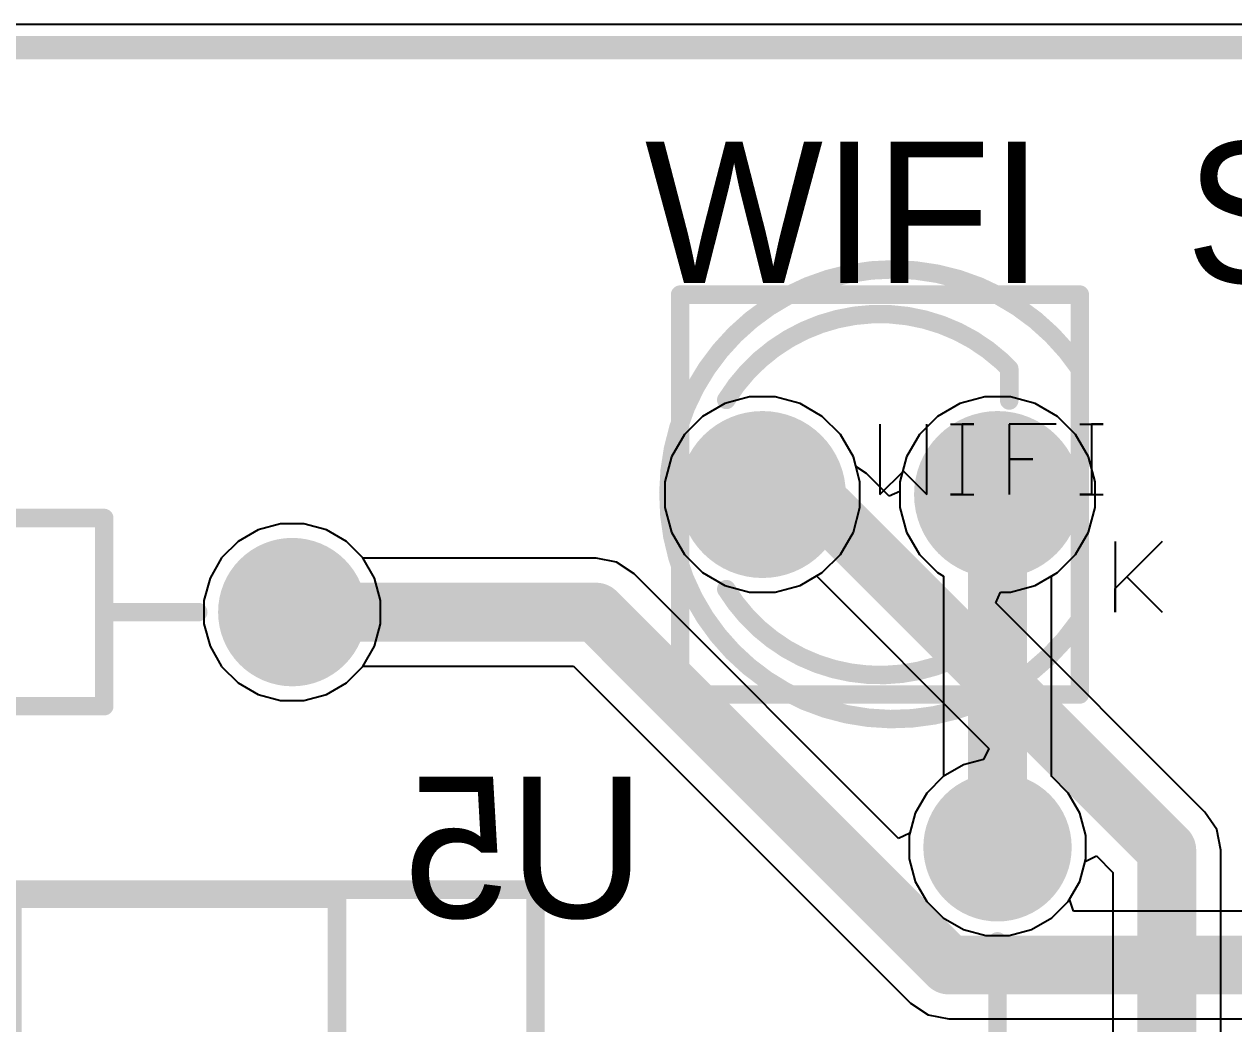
# Model space of a CAD drawing. Header units: millimetres. Extents: x 1.79 to 6.42, y 2.45 to 4.75.
# Drawn here: x 4.586 to 5.101, y 4.325 to 4.75 of the extents above; entities that cross this region are included whole.
import ezdxf

# ---------------------------------------------------------------- set-up
doc = ezdxf.new("R2010")
doc.units = ezdxf.units.MM
doc.header["$MEASUREMENT"] = 0
for name, color, linetype in [('BottomLayer', 5, 'Continuous'), ('BottomOverlay', 54, 'Continuous'), ('BottomPaste', 16, 'Continuous'), ('BottomSolder', 6, 'Continuous'), ('Mechanical13', 56, 'Continuous'), ('Mechanical15', 56, 'Continuous'), ('Mechanical20', 56, 'Continuous'), ('Mechanical21', 56, 'Continuous'), ('Mechanical23', 56, 'Continuous'), ('Mechanical24', 56, 'Continuous'), ('MultiLayer', 9, 'Continuous'), ('PadHoleLayer', 156, 'Continuous'), ('TopLayer', 1, 'Continuous'), ('TopOverlay', 2, 'Continuous'), ('TopSolder', 216, 'Continuous')]:
    doc.layers.add(name, color=color, linetype=linetype)

# ---------------------------------------------------------------- blocks, each defined once
blk = doc.blocks.new('T____3___2')
at = {"layer": 'BottomLayer', "const_width": 0.0315}
for points in [[(-0.06575, 0, 1), (-0.03425, 0, 1)], [(0.03425, 0, 1), (0.06575, 0, 1)]]:
    blk.add_lwpolyline(points, format="xyb", close=True, dxfattribs=at)
at = {"layer": 'BottomSolder', "const_width": 0.0355}
for points in [[(-0.06775, 0, 1), (-0.03225, 0, 1)], [(0.03225, 0, 1), (0.06775, 0, 1)]]:
    blk.add_lwpolyline(points, format="xyb", close=True, dxfattribs=at)
at = {"layer": 'Mechanical13', "const_width": 0.00787}
for points in [[(-0.085, 0.085), (0.085, 0.085)], [(-0.085, -0.085), (-0.085, 0.085)], [(0.085, -0.085), (0.085, 0.085)], [(-0.085, -0.085), (0.085, -0.085)]]:
    blk.add_lwpolyline(points, dxfattribs=at)
at = {"layer": 'Mechanical13', "const_width": 0.00394}
for points in [[(-0.08697, 0.085, 1), (-0.08303, 0.085, 1)], [(-0.08697, 0.085, 1), (-0.08303, 0.085, 1)], [(0.08303, 0.085, 1), (0.08697, 0.085, 1)], [(0.08303, 0.085, 1), (0.08697, 0.085, 1)], [(-0.08697, -0.085, 1), (-0.08303, -0.085, 1)], [(-0.08697, -0.085, 1), (-0.08303, -0.085, 1)], [(0.08303, -0.085, 1), (0.08697, -0.085, 1)], [(0.08303, -0.085, 1), (0.08697, -0.085, 1)]]:
    blk.add_lwpolyline(points, format="xyb", close=True, dxfattribs=at)
at = {"layer": 'Mechanical15'}
for p, q in [((0, 0.02999), (0, 0)), ((0.01999, 0), (0.01999, 0.02999)), ((0.02999, 0.02999), (0.03999, 0.02999)), ((0.03999, 0.02999), (0.03499, 0.02999)), ((0.03499, 0.02999), (0.03499, 0)), ((0.07498, 0.02999), (0.05498, 0.02999)), ((0.05498, 0.02999), (0.05498, 0.015)), ((0.08497, 0.02999), (0.09497, 0.02999)), ((0.09497, 0.02999), (0.08997, 0.02999)), ((0.08997, 0.02999), (0.08997, 0)), ((0.05498, 0.015), (0.06498, 0.015)), ((0.06498, 0.015), (0.05498, 0.015)), ((0.05498, 0.015), (0.05498, 0)), ((0, 0), (0.01, 0.01)), ((0.01, 0.01), (0.01999, 0)), ((0.03499, 0), (0.02999, 0)), ((0.02999, 0), (0.03999, 0)), ((0.08997, 0), (0.08497, 0)), ((0.08497, 0), (0.09497, 0)), ((0.1, -0.02001), (0.1, -0.05)), ((0.1, -0.04), (0.11999, -0.02001)), ((0.11999, -0.02001), (0.105, -0.035)), ((0.105, -0.035), (0.11999, -0.05)), ((0.1, -0.05), (0.1, -0.04))]:
    blk.add_line(p, q, dxfattribs=at)
at = {"layer": 'Mechanical15', "const_width": 0.00787}
blk.add_lwpolyline([(0.08423, -0.05434, -3.239871), (0.085, 0.05345)], format="xyb", dxfattribs=at)
blk.add_lwpolyline([(0.085, -0.05429), (0.085, 0.05345)], dxfattribs=at)
at = {"layer": 'Mechanical15', "const_width": 0.00394}
for points in [[(0.08303, 0.05345, 1), (0.08697, 0.05345, 1)], [(0.08303, 0.05345, 1), (0.08697, 0.05345, 1)], [(0.08226, -0.05434, 1), (0.0862, -0.05434, 1)], [(0.08303, -0.05429, 1), (0.08697, -0.05429, 1)]]:
    blk.add_lwpolyline(points, format="xyb", close=True, dxfattribs=at)
at = {"layer": 'MultiLayer', "const_width": 0.0315}
for points in [[(-0.06575, 0, 1), (-0.03425, 0, 1)], [(0.03425, 0, 1), (0.06575, 0, 1)]]:
    blk.add_lwpolyline(points, format="xyb", close=True, dxfattribs=at)
at = {"layer": 'PadHoleLayer', "const_width": 0.01969}
for points in [[(-0.05984, 0, 1), (-0.04016, 0, 1)], [(0.04016, 0, 1), (0.05984, 0, 1)]]:
    blk.add_lwpolyline(points, format="xyb", close=True, dxfattribs=at)
at = {"layer": 'TopLayer', "const_width": 0.0315}
for points in [[(-0.06575, 0, 1), (-0.03425, 0, 1)], [(0.03425, 0, 1), (0.06575, 0, 1)]]:
    blk.add_lwpolyline(points, format="xyb", close=True, dxfattribs=at)
at = {"layer": 'TopOverlay'}
for p, q in [((0.1, -0.02001), (0.1, -0.05)), ((0.1, -0.04), (0.11999, -0.02001)), ((0.11999, -0.02001), (0.105, -0.035)), ((0.105, -0.035), (0.11999, -0.05)), ((0.1, -0.05), (0.1, -0.04))]:
    blk.add_line(p, q, dxfattribs=at)
at = {"layer": 'TopOverlay', "const_width": 0.00787}
for points in [[(-0.06538, 0.04024, -0.469851), (0.05164, 0.05681)], [(0.05429, -0.05429, -0.484456), (-0.06538, -0.04024)]]:
    blk.add_lwpolyline(points, format="xyb", dxfattribs=at)
for points in [[(0.05164, 0.05681), (0.055, 0.05345)], [(0.055, 0.04), (0.055, 0.05345)], [(0.055, -0.05429), (0.055, -0.04)]]:
    blk.add_lwpolyline(points, dxfattribs=at)
at = {"layer": 'TopOverlay', "const_width": 0.00394}
for points in [[(0.04967, 0.05681, 1), (0.05361, 0.05681, 1)], [(0.04967, 0.05681, 1), (0.05361, 0.05681, 1)], [(0.05303, 0.05345, 1), (0.05697, 0.05345, 1)], [(0.05303, 0.05345, 1), (0.05697, 0.05345, 1)], [(-0.06735, 0.04024, 1), (-0.06341, 0.04024, 1)], [(0.05303, 0.04, 1), (0.05697, 0.04, 1)], [(-0.06735, -0.04024, 1), (-0.06341, -0.04024, 1)], [(0.05303, -0.04, 1), (0.05697, -0.04, 1)], [(0.05232, -0.05429, 1), (0.05625, -0.05429, 1)], [(0.05303, -0.05429, 1), (0.05697, -0.05429, 1)]]:
    blk.add_lwpolyline(points, format="xyb", close=True, dxfattribs=at)
at = {"layer": 'TopSolder', "const_width": 0.0355}
for points in [[(-0.06775, 0, 1), (-0.03225, 0, 1)], [(0.03225, 0, 1), (0.06775, 0, 1)]]:
    blk.add_lwpolyline(points, format="xyb", close=True, dxfattribs=at)
blk = doc.blocks.new('AXIAL_0_4_6')
at = {"layer": 'BottomLayer', "const_width": 0.02756}
blk.add_lwpolyline([(0.18622, 0, 1), (0.21378, 0, 1)], format="xyb", close=True, dxfattribs=at)
at = {"layer": 'BottomSolder', "const_width": 0.03156}
blk.add_lwpolyline([(0.18422, 0, 1), (0.21578, 0, 1)], format="xyb", close=True, dxfattribs=at)
at = {"layer": 'MultiLayer', "const_width": 0.02756}
blk.add_lwpolyline([(0.18622, 0, 1), (0.21378, 0, 1)], format="xyb", close=True, dxfattribs=at)
at = {"layer": 'PadHoleLayer', "const_width": 0.01673}
blk.add_lwpolyline([(0.19163, 0, 1), (0.20837, 0, 1)], format="xyb", close=True, dxfattribs=at)
at = {"layer": 'TopLayer', "const_width": 0.02756}
blk.add_lwpolyline([(0.18622, 0, 1), (0.21378, 0, 1)], format="xyb", close=True, dxfattribs=at)
at = {"layer": 'TopOverlay', "const_width": 0.00787}
blk.add_lwpolyline([(0.12, 0), (0.16, 0)], dxfattribs=at)
at = {"layer": 'TopOverlay', "const_width": 0.00394}
blk.add_lwpolyline([(0.15803, 0, 1), (0.16197, 0, 1)], format="xyb", close=True, dxfattribs=at)
at = {"layer": 'TopSolder', "const_width": 0.03156}
blk.add_lwpolyline([(0.18422, 0, 1), (0.21578, 0, 1)], format="xyb", close=True, dxfattribs=at)
blk = doc.blocks.new('FP_AMS1117_IPC_C_B_11')
at = {"layer": 'BottomLayer'}
for points, const_width in [([(-0.14091, 0.09016, 1), (-0.12374, 0.09016, 1)], 0.01717), ([(-0.14091, 0.09016, 1), (-0.12374, 0.09016, 1)], 0.01717), ([(-0.13571, 0.09016, 1), (-0.11854, 0.09016, 1)], 0.01717), ([(-0.13571, 0.09016, 1), (-0.11854, 0.09016, 1)], 0.01717), ([(0.11855, 0.04544, 1), (0.13575, 0.04544, 1)], 0.0172), ([(0.12369, 0.04544, 1), (0.14089, 0.04544, 1)], 0.0172), ([(-0.14091, 0, 1), (-0.12374, 0, 1)], 0.01717), ([(-0.14091, 0, 1), (-0.12374, 0, 1)], 0.01717), ([(-0.13571, 0, 1), (-0.11854, 0, 1)], 0.01717), ([(-0.13571, 0, 1), (-0.11854, 0, 1)], 0.01717), ([(0.11855, -0.04544, 1), (0.13575, -0.04544, 1)], 0.0172), ([(0.12369, -0.04544, 1), (0.14089, -0.04544, 1)], 0.0172)]:
    blk.add_lwpolyline(points, format="xyb", close=True, dxfattribs=dict(at, const_width=const_width))
for points in [[(-0.13233, 0.07299), (-0.12712, 0.07299), (-0.13233, 0.10733), (-0.12712, 0.10733)], [(-0.14949, 0.09016), (-0.10995, 0.09016), (-0.14949, 0.09016), (-0.10995, 0.09016)], [(0.12715, -0.06264), (0.13229, -0.06264), (0.12715, 0.06264), (0.13229, 0.06264)], [(0.10995, -0.04544), (0.14949, -0.04544), (0.10995, 0.04544), (0.14949, 0.04544)], [(-0.13233, -0.01717), (-0.12712, -0.01717), (-0.13233, 0.01717), (-0.12712, 0.01717)], [(-0.14949, 0), (-0.10995, 0), (-0.14949, 0), (-0.10995, 0)], [(-0.14949, -0.10733), (-0.10995, -0.10733), (-0.14949, -0.07299), (-0.10995, -0.07299)]]:
    blk.add_solid(points, dxfattribs=at)
at = {"layer": 'BottomOverlay', "const_width": 0.00787}
for points in [[(-0.069, -0.12805), (-0.069, 0.12805)], [(-0.069, 0.12805), (0.069, 0.12805)], [(0.069, -0.12805), (0.069, 0.12805)], [(-0.069, -0.12805), (0.069, -0.12805)]]:
    blk.add_lwpolyline(points, dxfattribs=at)
at = {"layer": 'BottomOverlay'}
for points, const_width in [([(-0.07096, 0.12805, 1), (-0.06703, 0.12805, 1)], 0.00394), ([(-0.07096, 0.12805, 1), (-0.06703, 0.12805, 1)], 0.00394), ([(0.06703, 0.12805, 1), (0.07096, 0.12805, 1)], 0.00394), ([(0.06703, 0.12805, 1), (0.07096, 0.12805, 1)], 0.00394), ([(-0.1248, -0.1378, 1), (-0.13465, -0.1378, 1)], 0.00984), ([(-0.07096, -0.12805, 1), (-0.06703, -0.12805, 1)], 0.00394), ([(-0.07096, -0.12805, 1), (-0.06703, -0.12805, 1)], 0.00394), ([(0.06703, -0.12805, 1), (0.07096, -0.12805, 1)], 0.00394), ([(0.06703, -0.12805, 1), (0.07096, -0.12805, 1)], 0.00394), ([(-0.13711, -0.1378, 1), (-0.13219, -0.1378, 1)], 0.00492), ([(-0.12726, -0.1378, 1), (-0.12234, -0.1378, 1)], 0.00492)]:
    blk.add_lwpolyline(points, format="xyb", close=True, dxfattribs=dict(at, const_width=const_width))
at = {"layer": 'BottomPaste'}
for points, const_width in [([(-0.14091, 0.09016, 1), (-0.12374, 0.09016, 1)], 0.01717), ([(-0.14091, 0.09016, 1), (-0.12374, 0.09016, 1)], 0.01717), ([(-0.13571, 0.09016, 1), (-0.11854, 0.09016, 1)], 0.01717), ([(-0.13571, 0.09016, 1), (-0.11854, 0.09016, 1)], 0.01717), ([(0.11855, 0.04544, 1), (0.13575, 0.04544, 1)], 0.0172), ([(0.12369, 0.04544, 1), (0.14089, 0.04544, 1)], 0.0172), ([(-0.14091, 0, 1), (-0.12374, 0, 1)], 0.01717), ([(-0.14091, 0, 1), (-0.12374, 0, 1)], 0.01717), ([(-0.13571, 0, 1), (-0.11854, 0, 1)], 0.01717), ([(-0.13571, 0, 1), (-0.11854, 0, 1)], 0.01717), ([(0.11855, -0.04544, 1), (0.13575, -0.04544, 1)], 0.0172), ([(0.12369, -0.04544, 1), (0.14089, -0.04544, 1)], 0.0172)]:
    blk.add_lwpolyline(points, format="xyb", close=True, dxfattribs=dict(at, const_width=const_width))
for points in [[(-0.13233, 0.07299), (-0.12712, 0.07299), (-0.13233, 0.10733), (-0.12712, 0.10733)], [(-0.14949, 0.09016), (-0.10995, 0.09016), (-0.14949, 0.09016), (-0.10995, 0.09016)], [(0.12715, -0.06264), (0.13229, -0.06264), (0.12715, 0.06264), (0.13229, 0.06264)], [(0.10995, -0.04544), (0.14949, -0.04544), (0.10995, 0.04544), (0.14949, 0.04544)], [(-0.13233, -0.01717), (-0.12712, -0.01717), (-0.13233, 0.01717), (-0.12712, 0.01717)], [(-0.14949, 0), (-0.10995, 0), (-0.14949, 0), (-0.10995, 0)], [(-0.14949, -0.10733), (-0.10995, -0.10733), (-0.14949, -0.07299), (-0.10995, -0.07299)]]:
    blk.add_solid(points, dxfattribs=at)
at = {"layer": 'BottomSolder'}
for points, const_width in [([(-0.14091, 0.09016, 1), (-0.12374, 0.09016, 1)], 0.01717), ([(-0.14091, 0.09016, 1), (-0.12374, 0.09016, 1)], 0.01717), ([(-0.13571, 0.09016, 1), (-0.11854, 0.09016, 1)], 0.01717), ([(-0.13571, 0.09016, 1), (-0.11854, 0.09016, 1)], 0.01717), ([(0.11855, 0.04544, 1), (0.13575, 0.04544, 1)], 0.0172), ([(0.12369, 0.04544, 1), (0.14089, 0.04544, 1)], 0.0172), ([(-0.14091, 0, 1), (-0.12374, 0, 1)], 0.01717), ([(-0.14091, 0, 1), (-0.12374, 0, 1)], 0.01717), ([(-0.13571, 0, 1), (-0.11854, 0, 1)], 0.01717), ([(-0.13571, 0, 1), (-0.11854, 0, 1)], 0.01717), ([(0.11855, -0.04544, 1), (0.13575, -0.04544, 1)], 0.0172), ([(0.12369, -0.04544, 1), (0.14089, -0.04544, 1)], 0.0172)]:
    blk.add_lwpolyline(points, format="xyb", close=True, dxfattribs=dict(at, const_width=const_width))
for points in [[(-0.13233, 0.07299), (-0.12712, 0.07299), (-0.13233, 0.10733), (-0.12712, 0.10733)], [(-0.14949, 0.09016), (-0.10995, 0.09016), (-0.14949, 0.09016), (-0.10995, 0.09016)], [(0.12715, -0.06264), (0.13229, -0.06264), (0.12715, 0.06264), (0.13229, 0.06264)], [(0.10995, -0.04544), (0.14949, -0.04544), (0.10995, 0.04544), (0.14949, 0.04544)], [(-0.13233, -0.01717), (-0.12712, -0.01717), (-0.13233, 0.01717), (-0.12712, 0.01717)], [(-0.14949, 0), (-0.10995, 0), (-0.14949, 0), (-0.10995, 0)], [(-0.14949, -0.10733), (-0.10995, -0.10733), (-0.14949, -0.07299), (-0.10995, -0.07299)]]:
    blk.add_solid(points, dxfattribs=at)
at = {"layer": 'Mechanical20', "const_width": 0.00787}
for points in [[(-0.15343, -0.13199), (-0.15343, 0.13199)], [(-0.15343, 0.13199), (0.15343, 0.13199)], [(0.15343, -0.13199), (0.15343, 0.13199)], [(-0.15343, -0.13199), (0.15343, -0.13199)]]:
    blk.add_lwpolyline(points, dxfattribs=at)
at = {"layer": 'Mechanical20', "const_width": 0.00394}
for points in [[(-0.1554, 0.13199, 1), (-0.15146, 0.13199, 1)], [(-0.1554, 0.13199, 1), (-0.15146, 0.13199, 1)], [(0.15146, 0.13199, 1), (0.1554, 0.13199, 1)], [(0.15146, 0.13199, 1), (0.1554, 0.13199, 1)], [(-0.1554, -0.13199, 1), (-0.15146, -0.13199, 1)], [(-0.1554, -0.13199, 1), (-0.15146, -0.13199, 1)], [(0.15146, -0.13199, 1), (0.1554, -0.13199, 1)], [(0.15146, -0.13199, 1), (0.1554, -0.13199, 1)]]:
    blk.add_lwpolyline(points, format="xyb", close=True, dxfattribs=at)
at = {"layer": 'Mechanical21', "const_width": 0.00787}
for points in [[(-0.15343, -0.13199), (-0.15343, 0.13199)], [(-0.15343, 0.13199), (0.15343, 0.13199)], [(0.15343, -0.13199), (0.15343, 0.13199)], [(-0.15343, -0.13199), (0.15343, -0.13199)]]:
    blk.add_lwpolyline(points, dxfattribs=at)
at = {"layer": 'Mechanical21', "const_width": 0.00394}
for points in [[(-0.1554, 0.13199, 1), (-0.15146, 0.13199, 1)], [(-0.1554, 0.13199, 1), (-0.15146, 0.13199, 1)], [(0.15146, 0.13199, 1), (0.1554, 0.13199, 1)], [(0.15146, 0.13199, 1), (0.1554, 0.13199, 1)], [(-0.1554, -0.13199, 1), (-0.15146, -0.13199, 1)], [(-0.1554, -0.13199, 1), (-0.15146, -0.13199, 1)], [(0.15146, -0.13199, 1), (0.1554, -0.13199, 1)], [(0.15146, -0.13199, 1), (0.1554, -0.13199, 1)]]:
    blk.add_lwpolyline(points, format="xyb", close=True, dxfattribs=at)
at = {"layer": 'Mechanical23', "const_width": 0.00787}
for points in [[(-0.069, -0.12805), (-0.069, 0.12805)], [(-0.069, 0.12805), (0.069, 0.12805)], [(0.069, -0.12805), (0.069, 0.12805)], [(-0.069, -0.12805), (0.069, -0.12805)]]:
    blk.add_lwpolyline(points, dxfattribs=at)
at = {"layer": 'Mechanical23', "const_width": 0.00394}
for points in [[(-0.07096, 0.12805, 1), (-0.06703, 0.12805, 1)], [(-0.07096, 0.12805, 1), (-0.06703, 0.12805, 1)], [(0.06703, 0.12805, 1), (0.07096, 0.12805, 1)], [(0.06703, 0.12805, 1), (0.07096, 0.12805, 1)], [(-0.07096, -0.12805, 1), (-0.06703, -0.12805, 1)], [(-0.07096, -0.12805, 1), (-0.06703, -0.12805, 1)], [(0.06703, -0.12805, 1), (0.07096, -0.12805, 1)], [(0.06703, -0.12805, 1), (0.07096, -0.12805, 1)]]:
    blk.add_lwpolyline(points, format="xyb", close=True, dxfattribs=at)
at = {"layer": 'Mechanical24', "const_width": 0.00394}
for points in [[(0, -0.01969), (0, 0.01968)], [(-0.01969, 0), (0.01968, 0)]]:
    blk.add_lwpolyline(points, dxfattribs=at)
at = {"layer": 'Mechanical24', "const_width": 0.00197}
for points in [[(-0.00098, 0.01968, 1), (0.00098, 0.01968, 1)], [(-0.02067, 0, 1), (-0.0187, 0, 1)], [(0.0187, 0, 1), (0.02067, 0, 1)], [(-0.00098, -0.01969, 1), (0.00098, -0.01969, 1)]]:
    blk.add_lwpolyline(points, format="xyb", close=True, dxfattribs=at)
at = {"layer": 'Mechanical20', "text_generation_flag": 2}
blk.add_text('U5', height=0.03937, rotation=180, dxfattribs=at).set_placement((0, -0.00042))
blk = doc.blocks.new('AXIAL_0_4_23')
at = {"layer": 'BottomLayer', "const_width": 0.02756}
for points in [[(-0.21378, 0, 1), (-0.18622, 0, 1)], [(0.18622, 0, 1), (0.21378, 0, 1)]]:
    blk.add_lwpolyline(points, format="xyb", close=True, dxfattribs=at)
at = {"layer": 'BottomSolder', "const_width": 0.03156}
for points in [[(-0.21578, 0, 1), (-0.18422, 0, 1)], [(0.18422, 0, 1), (0.21578, 0, 1)]]:
    blk.add_lwpolyline(points, format="xyb", close=True, dxfattribs=at)
at = {"layer": 'MultiLayer', "const_width": 0.02756}
for points in [[(-0.21378, 0, 1), (-0.18622, 0, 1)], [(0.18622, 0, 1), (0.21378, 0, 1)]]:
    blk.add_lwpolyline(points, format="xyb", close=True, dxfattribs=at)
at = {"layer": 'PadHoleLayer', "const_width": 0.01673}
for points in [[(-0.20837, 0, 1), (-0.19163, 0, 1)], [(0.19163, 0, 1), (0.20837, 0, 1)]]:
    blk.add_lwpolyline(points, format="xyb", close=True, dxfattribs=at)
at = {"layer": 'TopLayer', "const_width": 0.02756}
for points in [[(-0.21378, 0, 1), (-0.18622, 0, 1)], [(0.18622, 0, 1), (0.21378, 0, 1)]]:
    blk.add_lwpolyline(points, format="xyb", close=True, dxfattribs=at)
at = {"layer": 'TopOverlay', "const_width": 0.00787}
for points in [[(0.12, 0.04), (-0.12, 0.04)], [(-0.12, 0.04), (-0.12, -0.04)], [(0.12, 0.04), (0.12, -0.04)], [(-0.12, 0), (-0.16, 0)], [(0.16, 0), (0.12, 0)], [(0.12, -0.04), (-0.12, -0.04)]]:
    blk.add_lwpolyline(points, dxfattribs=at)
at = {"layer": 'TopOverlay', "const_width": 0.00394}
for points in [[(-0.12197, 0.04, 1), (-0.11803, 0.04, 1)], [(-0.12197, 0.04, 1), (-0.11803, 0.04, 1)], [(0.11803, 0.04, 1), (0.12197, 0.04, 1)], [(0.11803, 0.04, 1), (0.12197, 0.04, 1)], [(-0.16197, 0, 1), (-0.15803, 0, 1)], [(-0.12197, 0, 1), (-0.11803, 0, 1)], [(0.11803, 0, 1), (0.12197, 0, 1)], [(0.15803, 0, 1), (0.16197, 0, 1)], [(-0.12197, -0.04, 1), (-0.11803, -0.04, 1)], [(-0.12197, -0.04, 1), (-0.11803, -0.04, 1)], [(0.11803, -0.04, 1), (0.12197, -0.04, 1)], [(0.11803, -0.04, 1), (0.12197, -0.04, 1)]]:
    blk.add_lwpolyline(points, format="xyb", close=True, dxfattribs=at)
at = {"layer": 'TopSolder', "const_width": 0.03156}
for points in [[(-0.21578, 0, 1), (-0.18422, 0, 1)], [(0.18422, 0, 1), (0.21578, 0, 1)]]:
    blk.add_lwpolyline(points, format="xyb", close=True, dxfattribs=at)

msp = doc.modelspace()

# ---------------------------------------------------------------- linework, layer by layer
at = {"layer": 'BottomLayer'}
for p, q in [((3.4, 4.75), (6.15, 4.75)), ((4.89454, 4.5915), (4.88398, 4.58867)), ((4.90546, 4.5915), (4.89454, 4.5915)), ((4.91602, 4.58867), (4.90546, 4.5915)), ((4.99454, 4.5915), (4.98398, 4.58867)), ((5.00546, 4.5915), (4.99454, 4.5915)), ((5.01602, 4.58867), (5.00546, 4.5915)), ((4.88398, 4.58867), (4.87452, 4.58321)), ((4.92548, 4.58321), (4.91602, 4.58867)), ((4.98398, 4.58867), (4.97452, 4.58321)), ((5.02548, 4.58321), (5.01602, 4.58867)), ((4.87452, 4.58321), (4.86679, 4.57548)), ((4.93321, 4.57548), (4.92548, 4.58321)), ((4.97452, 4.58321), (4.96679, 4.57548)), ((5.03321, 4.57548), (5.02548, 4.58321)), ((4.86679, 4.57548), (4.86133, 4.56602)), ((4.93867, 4.56602), (4.93321, 4.57548)), ((4.96679, 4.57548), (4.96133, 4.56602)), ((5.03867, 4.56602), (5.03321, 4.57548)), ((4.86133, 4.56602), (4.8585, 4.55546)), ((4.9415, 4.55546), (4.93867, 4.56602)), ((4.96133, 4.56602), (4.9585, 4.55546)), ((5.0415, 4.55546), (5.03867, 4.56602)), ((4.8585, 4.55546), (4.8585, 4.54454)), ((4.9415, 4.54454), (4.9415, 4.55546)), ((4.9585, 4.55546), (4.9585, 4.54454)), ((5.0415, 4.54454), (5.0415, 4.55546)), ((4.8585, 4.54454), (4.86133, 4.53398)), ((4.93867, 4.53398), (4.9415, 4.54454)), ((4.9585, 4.54454), (4.96133, 4.53398)), ((5.03867, 4.53398), (5.0415, 4.54454)), ((4.6855, 4.535), (4.67694, 4.53005)), ((4.69506, 4.53756), (4.6855, 4.535)), ((4.70494, 4.53756), (4.69506, 4.53756)), ((4.7145, 4.535), (4.70494, 4.53756)), ((4.72306, 4.53005), (4.7145, 4.535)), ((4.86133, 4.53398), (4.86679, 4.52452)), ((4.93321, 4.52452), (4.93867, 4.53398)), ((4.96133, 4.53398), (4.96679, 4.52452)), ((5.03321, 4.52452), (5.03867, 4.53398)), ((4.67694, 4.53005), (4.66995, 4.52306)), ((4.73005, 4.52306), (4.72306, 4.53005)), ((4.66995, 4.52306), (4.665, 4.5145)), ((4.73012, 4.52294), (4.73005, 4.52306)), ((4.86679, 4.52452), (4.87452, 4.51679)), ((4.92548, 4.51679), (4.93321, 4.52452)), ((4.96679, 4.52452), (4.97452, 4.51679)), ((5.02548, 4.51679), (5.03321, 4.52452)), ((4.82921, 4.52294), (4.73012, 4.52294)), ((4.83798, 4.52119), (4.82921, 4.52294)), ((4.84543, 4.51622), (4.83798, 4.52119)), ((4.665, 4.5145), (4.66244, 4.50494)), ((4.95795, 4.4037), (4.84543, 4.51622)), ((4.87452, 4.51679), (4.88398, 4.51133)), ((4.91602, 4.51133), (4.92548, 4.51679)), ((4.97452, 4.51679), (4.97706, 4.51533)), ((4.97706, 4.51533), (4.97706, 4.43012)), ((5.02294, 4.51533), (5.02548, 4.51679)), ((5.02294, 4.43012), (5.02294, 4.51533)), ((4.88398, 4.51133), (4.89454, 4.5085)), ((4.89454, 4.5085), (4.90546, 4.5085)), ((4.90546, 4.5085), (4.91602, 4.51133)), ((4.66244, 4.50494), (4.66244, 4.49506)), ((4.66244, 4.49506), (4.665, 4.4855)), ((4.665, 4.4855), (4.66995, 4.47694)), ((4.66995, 4.47694), (4.67694, 4.46995)), ((4.72306, 4.46995), (4.73005, 4.47694)), ((4.73005, 4.47694), (4.73012, 4.47706)), ((4.73012, 4.47706), (4.8197, 4.47706)), ((4.8197, 4.47706), (4.96304, 4.33372)), ((4.67694, 4.46995), (4.6855, 4.465)), ((4.7145, 4.465), (4.72306, 4.46995)), ((4.6855, 4.465), (4.69506, 4.46244)), ((4.69506, 4.46244), (4.70494, 4.46244)), ((4.70494, 4.46244), (4.7145, 4.465)), ((4.97694, 4.43005), (4.96995, 4.42306)), ((4.97706, 4.43012), (4.97694, 4.43005)), ((5.02306, 4.43005), (5.02294, 4.43012)), ((5.03005, 4.42306), (5.02306, 4.43005)), ((4.96995, 4.42306), (4.965, 4.4145)), ((5.035, 4.4145), (5.03005, 4.42306)), ((4.965, 4.4145), (4.96272, 4.406)), ((5.03756, 4.40494), (5.035, 4.4145)), ((4.96272, 4.406), (4.95795, 4.4037)), ((5.03756, 4.39506), (5.03756, 4.40494)), ((5.035, 4.3855), (5.03756, 4.39506)), ((5.0306, 4.37788), (5.035, 4.3855)), ((5.03236, 4.37288), (5.0306, 4.37788)), ((5.21764, 4.37288), (5.03236, 4.37288)), ((4.96304, 4.33372), (4.97049, 4.32875)), ((4.97049, 4.32875), (4.97926, 4.327)), ((4.97926, 4.327), (5.52074, 4.327))]:
    msp.add_line(p, q, dxfattribs=at)
at = {"layer": 'BottomLayer', "const_width": 0.025}
for points in [[(5, 4.4), (5, 4.55)], [(4.7, 4.5), (4.82921, 4.5)], [(4.82921, 4.5), (4.97926, 4.34994)], [(4.97926, 4.34994), (5.52074, 4.34994)]]:
    msp.add_lwpolyline(points, dxfattribs=at)
at = {"layer": 'BottomLayer', "const_width": 0.0125}
for points in [[(4.99375, 4.55, 1), (5.00625, 4.55, 1)], [(4.69375, 4.5, 1), (4.70625, 4.5, 1)], [(4.82296, 4.5, 1), (4.83546, 4.5, 1)], [(4.82296, 4.5, 1), (4.83546, 4.5, 1)], [(4.99375, 4.4, 1), (5.00625, 4.4, 1)], [(4.97301, 4.34994, 1), (4.98551, 4.34994, 1)], [(4.97301, 4.34994, 1), (4.98551, 4.34994, 1)]]:
    msp.add_lwpolyline(points, format="xyb", close=True, dxfattribs=at)
at = {"layer": 'TopLayer'}
for p, q in [((3.4, 4.75), (6.15, 4.75)), ((4.89454, 4.5915), (4.88398, 4.58867)), ((4.90546, 4.5915), (4.89454, 4.5915)), ((4.91602, 4.58867), (4.90546, 4.5915)), ((4.99454, 4.5915), (4.98398, 4.58867)), ((5.00546, 4.5915), (4.99454, 4.5915)), ((5.01602, 4.58867), (5.00546, 4.5915)), ((4.88398, 4.58867), (4.87452, 4.58321)), ((4.92548, 4.58321), (4.91602, 4.58867)), ((4.98398, 4.58867), (4.97452, 4.58321)), ((5.02548, 4.58321), (5.01602, 4.58867)), ((4.87452, 4.58321), (4.86679, 4.57548)), ((4.93321, 4.57548), (4.92548, 4.58321)), ((4.97452, 4.58321), (4.96679, 4.57548)), ((5.03321, 4.57548), (5.02548, 4.58321)), ((4.86679, 4.57548), (4.86133, 4.56602)), ((4.93867, 4.56602), (4.93321, 4.57548)), ((4.96679, 4.57548), (4.96133, 4.56602)), ((5.03867, 4.56602), (5.03321, 4.57548)), ((4.86133, 4.56602), (4.8585, 4.55546)), ((4.93975, 4.56198), (4.93867, 4.56602)), ((4.96133, 4.56602), (4.9585, 4.55546)), ((5.0415, 4.55546), (5.03867, 4.56602)), ((4.94429, 4.55895), (4.93975, 4.56198)), ((4.8585, 4.55546), (4.8585, 4.54454)), ((4.95388, 4.54935), (4.94429, 4.55895)), ((4.9585, 4.55546), (4.9585, 4.55127)), ((5.0415, 4.54454), (5.0415, 4.55546)), ((4.9585, 4.55127), (4.95388, 4.54935)), ((4.8585, 4.54454), (4.86133, 4.53398)), ((5.03867, 4.53398), (5.0415, 4.54454)), ((4.6855, 4.535), (4.67694, 4.53005)), ((4.69506, 4.53756), (4.6855, 4.535)), ((4.70494, 4.53756), (4.69506, 4.53756)), ((4.7145, 4.535), (4.70494, 4.53756)), ((4.72306, 4.53005), (4.7145, 4.535)), ((4.86133, 4.53398), (4.86679, 4.52452)), ((5.03321, 4.52452), (5.03867, 4.53398)), ((4.67694, 4.53005), (4.66995, 4.52306)), ((4.73005, 4.52306), (4.72306, 4.53005)), ((4.66995, 4.52306), (4.665, 4.5145)), ((4.735, 4.5145), (4.73005, 4.52306)), ((4.86679, 4.52452), (4.87452, 4.51679)), ((5.02548, 4.51679), (5.03321, 4.52452)), ((4.665, 4.5145), (4.66244, 4.50494)), ((4.73756, 4.50494), (4.735, 4.5145)), ((4.87452, 4.51679), (4.88398, 4.51133)), ((4.91602, 4.51133), (4.92299, 4.51536)), ((4.92299, 4.51536), (4.9963, 4.44205)), ((5.01602, 4.51133), (5.02548, 4.51679)), ((4.88398, 4.51133), (4.89454, 4.5085)), ((4.89454, 4.5085), (4.90546, 4.5085)), ((4.90546, 4.5085), (4.91602, 4.51133)), ((4.99935, 4.50388), (5.00127, 4.5085)), ((5.00127, 4.5085), (5.00546, 4.5085)), ((5.00546, 4.5085), (5.01602, 4.51133)), ((4.66244, 4.50494), (4.66244, 4.49506)), ((4.73756, 4.49506), (4.73756, 4.50494)), ((5.08826, 4.41498), (4.99935, 4.50388)), ((4.66244, 4.49506), (4.665, 4.4855)), ((4.735, 4.4855), (4.73756, 4.49506)), ((4.665, 4.4855), (4.66995, 4.47694)), ((4.73005, 4.47694), (4.735, 4.4855)), ((4.66995, 4.47694), (4.67694, 4.46995)), ((4.72306, 4.46995), (4.73005, 4.47694)), ((4.67694, 4.46995), (4.6855, 4.465)), ((4.7145, 4.465), (4.72306, 4.46995)), ((4.6855, 4.465), (4.69506, 4.46244)), ((4.69506, 4.46244), (4.70494, 4.46244)), ((4.70494, 4.46244), (4.7145, 4.465)), ((4.9963, 4.44205), (4.994, 4.43728)), ((4.994, 4.43728), (4.9855, 4.435)), ((4.9855, 4.435), (4.97694, 4.43005)), ((4.97694, 4.43005), (4.96995, 4.42306)), ((4.96995, 4.42306), (4.965, 4.4145)), ((5.09323, 4.40754), (5.08826, 4.41498)), ((4.965, 4.4145), (4.96244, 4.40494)), ((4.96244, 4.40494), (4.96244, 4.39506)), ((5.09497, 4.39876), (5.09323, 4.40754)), ((4.96244, 4.39506), (4.965, 4.3855)), ((5.03728, 4.394), (5.04205, 4.3963)), ((5.04205, 4.3963), (5.04909, 4.38926)), ((5.09497, 3.81747), (5.09497, 4.39876)), ((5.035, 4.3855), (5.03728, 4.394)), ((5.04909, 4.38926), (5.04909, 3.80797)), ((4.965, 4.3855), (4.96995, 4.37694)), ((5.03005, 4.37694), (5.035, 4.3855)), ((4.96995, 4.37694), (4.97694, 4.36995)), ((5.02306, 4.36995), (5.03005, 4.37694)), ((4.97694, 4.36995), (4.9855, 4.365)), ((5.0145, 4.365), (5.02306, 4.36995)), ((4.9855, 4.365), (4.99506, 4.36244)), ((5.00494, 4.36244), (5.0145, 4.365)), ((4.99506, 4.36244), (5.00494, 4.36244))]:
    msp.add_line(p, q, dxfattribs=at)
at = {"layer": 'TopLayer', "const_width": 0.025}
for points in [[(4.9, 4.55), (4.90727, 4.54273)], [(4.90727, 4.54273), (4.92806, 4.54273)], [(4.92806, 4.54273), (5.07203, 4.39876)], [(5.07203, 3.80797), (5.07203, 4.39876)]]:
    msp.add_lwpolyline(points, dxfattribs=at)
at = {"layer": 'TopLayer', "const_width": 0.0125}
for points in [[(4.89375, 4.55, 1), (4.90625, 4.55, 1)], [(4.90102, 4.54273, 1), (4.91352, 4.54273, 1)], [(4.90102, 4.54273, 1), (4.91352, 4.54273, 1)], [(4.92181, 4.54273, 1), (4.93431, 4.54273, 1)], [(4.92181, 4.54273, 1), (4.93431, 4.54273, 1)], [(5.06578, 4.39876, 1), (5.07828, 4.39876, 1)], [(5.06578, 4.39876, 1), (5.07828, 4.39876, 1)]]:
    msp.add_lwpolyline(points, format="xyb", close=True, dxfattribs=at)
at = {"layer": 'TopOverlay', "const_width": 0.01}
msp.add_lwpolyline([(3.4, 4.74), (6.13, 4.74)], dxfattribs=at)

# ---------------------------------------------------------------- block references
for name, p in [('T____3___2', (4.95, 4.55)), ('FP_AMS1117_IPC_C_B_11', (4.65, 4.25))]:
    msp.add_blockref(name, p)
for name, p, rotation in [('AXIAL_0_4_23', (4.5, 4.5), 180), ('AXIAL_0_4_6', (5, 4.2), 90)]:
    msp.add_blockref(name, p, dxfattribs=dict(rotation=rotation))

# ---------------------------------------------------------------- texts
at = {"layer": 'BottomOverlay', "text_generation_flag": 2}
msp.add_text('U5', height=0.06, dxfattribs=at).set_placement((4.85, 4.37))
at = {"layer": 'TopOverlay'}
for s, p in [('WIFI', (4.85, 4.64)), ('SERV', (5.08004, 4.64))]:
    msp.add_text(s, height=0.06, dxfattribs=at).set_placement(p)

doc.saveas('drawing.dxf')
